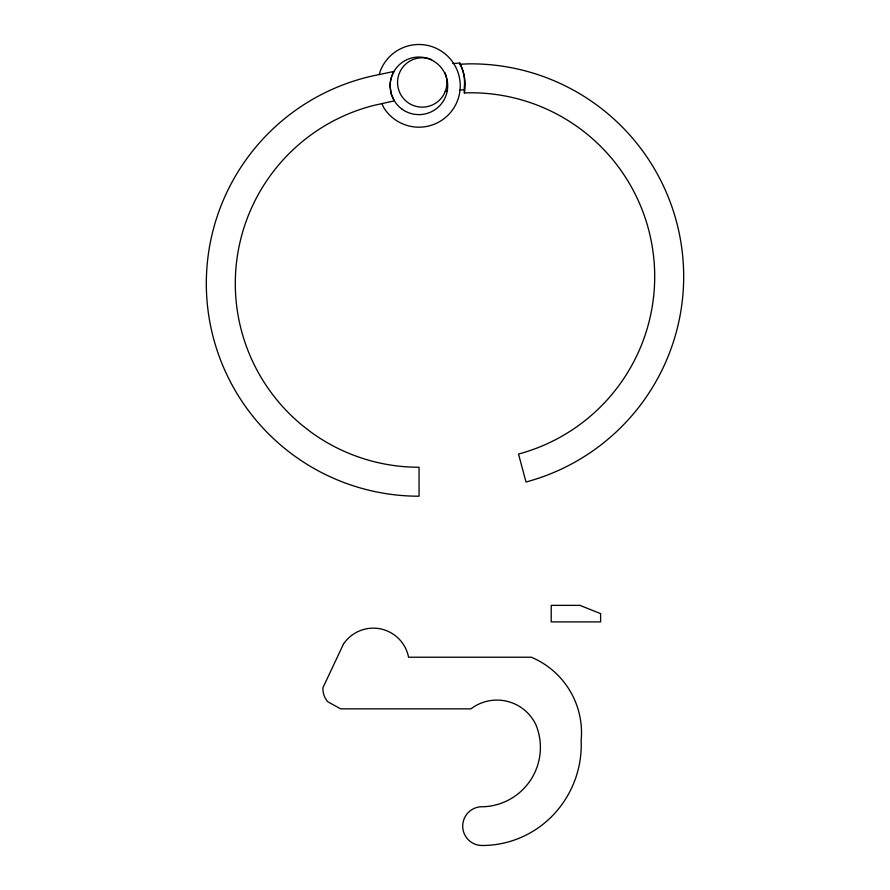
<?xml version="1.0" encoding="UTF-8"?>
<svg xmlns="http://www.w3.org/2000/svg" width="890" height="890" viewBox="0 0 890 890"><rect width="100%" height="100%" fill="white"/><g stroke="black" fill="none" stroke-linecap="round" stroke-linejoin="round"><path stroke-width="1.33" d="M459.774 63.068L460.008 64.225L468.73 63.858A212.699 212.699 0 0 1 526.012 482.002L518.514 454.045A183.763 183.763 0 0 0 469.03 92.794L464.369 92.994L464.246 87.42A42.297 42.297 0 0 0 461.098 65.76L459.774 63.068L452.721 63.535M464.369 92.994L464.814 90.413A45.479 45.479 0 0 0 461.432 67.117L460.008 64.225M379.196 74.571L393.97 71.445A28.736 28.736 0 0 0 390.12 85.841L391.222 93.739L394.326 100.826L373.355 105.521A183.763 183.763 0 0 0 301.921 425.097L311.044 432.173A183.763 183.763 0 0 0 419.057 467.261L419.057 496.208A212.699 212.699 0 0 1 379.196 74.571L380.341 70.922A41.34 41.34 0 0 1 441.885 51.475A41.34 41.34 0 0 1 447.403 115.789A41.34 41.34 0 0 1 383.445 107.112L381.91 103.607M431.617 59.608A24.698 24.698 0 0 0 399.532 72.746A24.698 24.698 0 0 0 412.192 105.009A24.698 24.698 0 0 0 444.655 92.838L445.612 90.446A24.698 24.698 0 0 0 444.955 72.758M445.256 91.37L447.536 91.136M459.696 89.99L463.835 89.823M343.429 644.138L322.925 687.748A20.348 20.348 0 0 0 325.362 698.35L327.553 701.643L340.681 708.852L470.932 708.852A43.054 43.054 0 0 1 535.991 724.972A59.385 59.385 0 0 1 485.361 806.64L480.055 806.83A19.391 19.391 0 0 0 462.722 827.122A19.391 19.391 0 0 0 482.08 845.5A98.089 98.089 0 0 0 551.444 816.775A101.783 101.783 0 0 0 581.159 740.458A81.947 81.947 0 0 0 531.319 657.221L408.566 657.221A35.912 35.912 0 0 0 343.429 644.138M579.935 605.367L551.21 605.367L551.21 621.899L600.605 621.899L600.605 613.633L579.935 605.367M402.18 109.27A28.791 28.791 0 0 0 447.559 88.611A28.791 28.791 0 0 0 406.975 59.641A28.791 28.791 0 0 0 402.18 109.27"/></g></svg>
